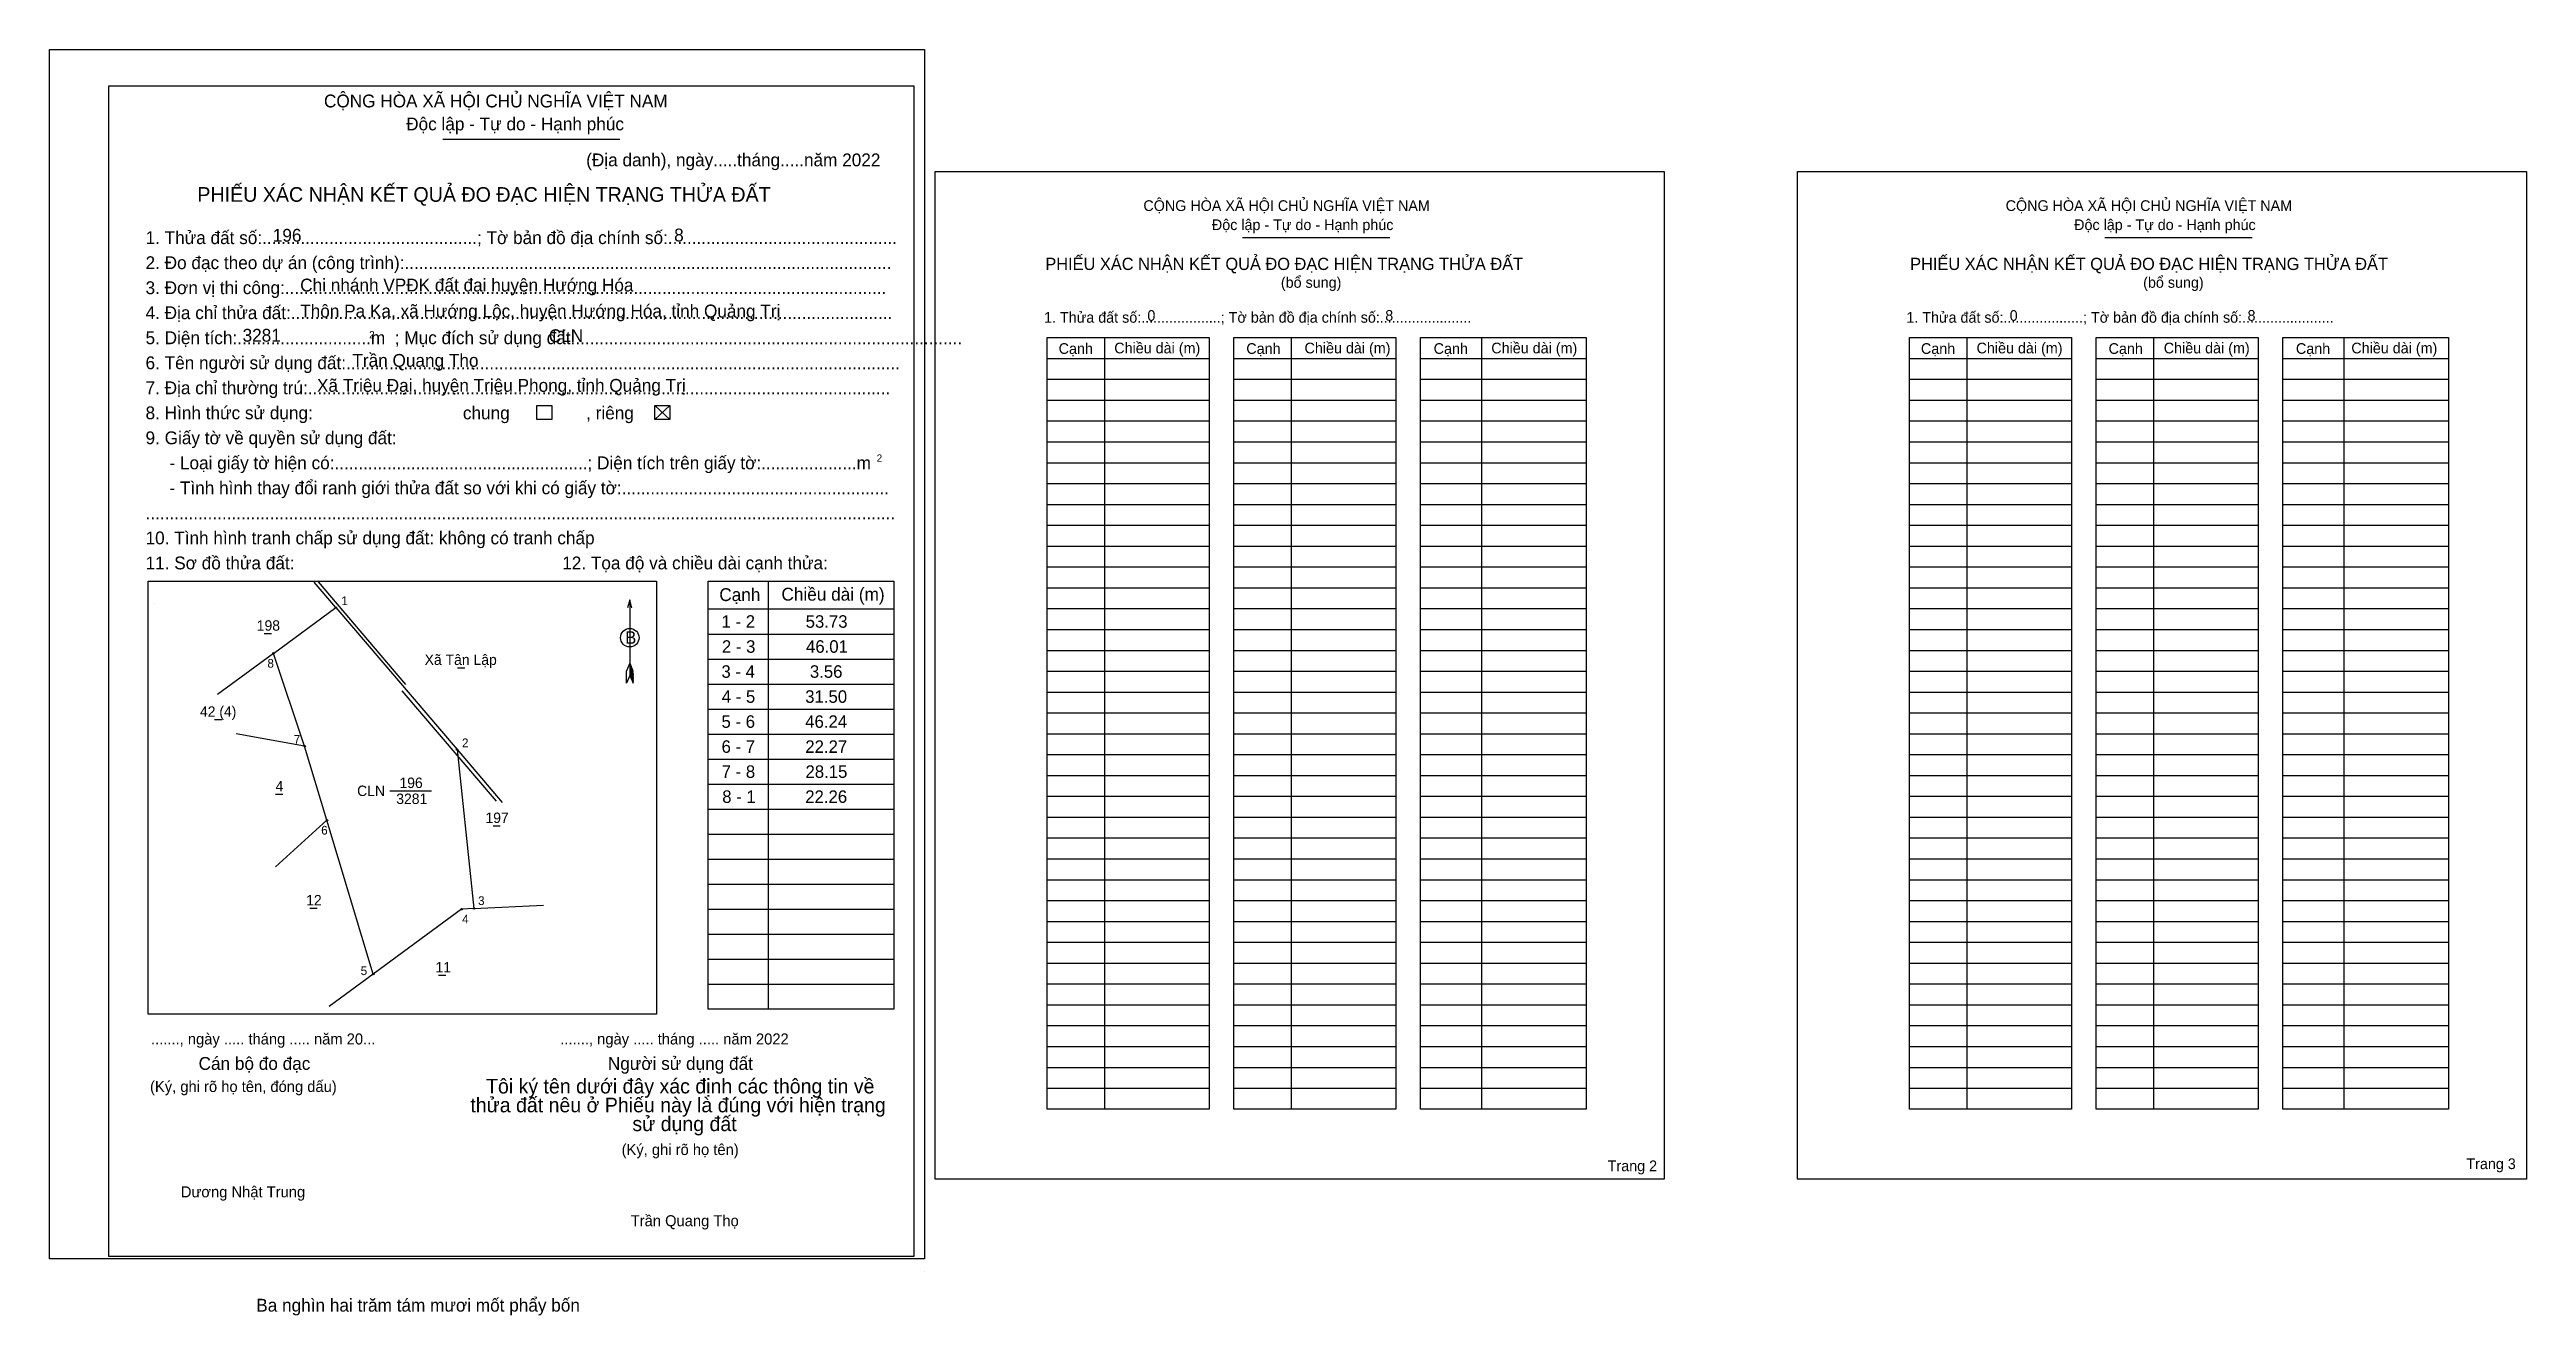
# Model space of a CAD drawing. Extents: x 549247 to 549960, y 1834825 to 1835189.
import ezdxf

# ---------------------------------------------------------------- set-up
doc = ezdxf.new("R2010")
doc.units = 0
for name, color, linetype in [('Level 1', 7, 'Continuous'), ('Level 10', 7, 'Continuous'), ('Level 11', 7, 'Continuous'), ('Level 13', 7, 'Continuous'), ('Level 2', 7, 'Continuous'), ('Level 27', 7, 'Continuous'), ('Level 3', 7, 'Continuous'), ('Level 36', 7, 'Continuous'), ('Level 46', 7, 'Continuous'), ('Level 48', 7, 'Continuous'), ('Level 50', 7, 'Continuous'), ('Level 52', 7, 'Continuous'), ('Level 6', 7, 'Continuous'), ('Level 9', 7, 'Continuous')]:
    doc.layers.add(name, color=color, linetype=linetype)

msp = doc.modelspace()

# ---------------------------------------------------------------- linework, layer by layer
at = {"layer": 'Level 1'}
for p, q in [((549247.49, 1835185.67), (549247.49, 1835185.67)), ((549360.61, 1835163.6), (549411.49, 1835163.6)), ((549502.19, 1835154.3), (549502.19, 1835154.3)), ((549590.58, 1835135.33), (549632.98, 1835135.33)), ((549838.57, 1835135.33), (549880.97, 1835135.33)), ((549550.88, 1835106.5), (549550.88, 1834884.5)), ((549604.59, 1835106.5), (549604.59, 1834884.5)), ((549659.31, 1835106.5), (549659.31, 1834884.5)), ((549798.87, 1835106.5), (549798.87, 1834884.5)), ((549852.58, 1835106.5), (549852.58, 1834884.5)), ((549907.3, 1835106.5), (549907.3, 1834884.5)), ((549534.38, 1835100.5), (549580.98, 1835100.5)), ((549534.38, 1835094.5), (549580.98, 1835094.5)), ((549588.09, 1835100.5), (549634.69, 1835100.5)), ((549588.09, 1835094.5), (549634.69, 1835094.5)), ((549641.81, 1835100.5), (549689.41, 1835100.5)), ((549641.81, 1835094.5), (549689.41, 1835094.5)), ((549782.37, 1835100.5), (549828.97, 1835100.5)), ((549782.37, 1835094.5), (549828.97, 1835094.5)), ((549836.08, 1835100.5), (549882.68, 1835100.5)), ((549836.08, 1835094.5), (549882.68, 1835094.5)), ((549889.8, 1835100.5), (549937.4, 1835100.5)), ((549889.8, 1835094.5), (549937.4, 1835094.5)), ((549421.59, 1835086.98), (549425.92, 1835082.95)), ((549421.59, 1835082.95), (549425.92, 1835086.98)), ((549534.38, 1835088.5), (549580.98, 1835088.5)), ((549588.09, 1835088.5), (549634.69, 1835088.5)), ((549641.81, 1835088.5), (549689.41, 1835088.5)), ((549782.37, 1835088.5), (549828.97, 1835088.5)), ((549836.08, 1835088.5), (549882.68, 1835088.5)), ((549889.8, 1835088.5), (549937.4, 1835088.5)), ((549534.38, 1835082.5), (549580.98, 1835082.5)), ((549588.09, 1835082.5), (549634.69, 1835082.5)), ((549641.81, 1835082.5), (549689.41, 1835082.5)), ((549782.37, 1835082.5), (549828.97, 1835082.5)), ((549836.08, 1835082.5), (549882.68, 1835082.5)), ((549889.8, 1835082.5), (549937.4, 1835082.5)), ((549534.38, 1835076.5), (549580.98, 1835076.5)), ((549588.09, 1835076.5), (549634.69, 1835076.5)), ((549641.81, 1835076.5), (549689.41, 1835076.5)), ((549782.37, 1835076.5), (549828.97, 1835076.5)), ((549836.08, 1835076.5), (549882.68, 1835076.5)), ((549889.8, 1835076.5), (549937.4, 1835076.5)), ((549534.38, 1835070.5), (549580.98, 1835070.5)), ((549588.09, 1835070.5), (549634.69, 1835070.5)), ((549641.81, 1835070.5), (549689.41, 1835070.5)), ((549782.37, 1835070.5), (549828.97, 1835070.5)), ((549836.08, 1835070.5), (549882.68, 1835070.5)), ((549889.8, 1835070.5), (549937.4, 1835070.5)), ((549534.38, 1835064.5), (549580.98, 1835064.5)), ((549534.38, 1835058.5), (549580.98, 1835058.5)), ((549588.09, 1835064.5), (549634.69, 1835064.5)), ((549588.09, 1835058.5), (549634.69, 1835058.5)), ((549641.81, 1835064.5), (549689.41, 1835064.5)), ((549641.81, 1835058.5), (549689.41, 1835058.5)), ((549782.37, 1835064.5), (549828.97, 1835064.5)), ((549782.37, 1835058.5), (549828.97, 1835058.5)), ((549836.08, 1835064.5), (549882.68, 1835064.5)), ((549836.08, 1835058.5), (549882.68, 1835058.5)), ((549889.8, 1835064.5), (549937.4, 1835064.5)), ((549889.8, 1835058.5), (549937.4, 1835058.5)), ((549534.38, 1835052.5), (549580.98, 1835052.5)), ((549588.09, 1835052.5), (549634.69, 1835052.5)), ((549641.81, 1835052.5), (549689.41, 1835052.5)), ((549782.37, 1835052.5), (549828.97, 1835052.5)), ((549836.08, 1835052.5), (549882.68, 1835052.5)), ((549889.8, 1835052.5), (549937.4, 1835052.5)), ((549534.38, 1835046.5), (549580.98, 1835046.5)), ((549588.09, 1835046.5), (549634.69, 1835046.5)), ((549641.81, 1835046.5), (549689.41, 1835046.5)), ((549782.37, 1835046.5), (549828.97, 1835046.5)), ((549836.08, 1835046.5), (549882.68, 1835046.5)), ((549889.8, 1835046.5), (549937.4, 1835046.5)), ((549534.38, 1835040.5), (549580.98, 1835040.5)), ((549588.09, 1835040.5), (549634.69, 1835040.5)), ((549641.81, 1835040.5), (549689.41, 1835040.5)), ((549782.37, 1835040.5), (549828.97, 1835040.5)), ((549836.08, 1835040.5), (549882.68, 1835040.5)), ((549889.8, 1835040.5), (549937.4, 1835040.5)), ((549277.81, 1835029.9), (549277.81, 1835029.9)), ((549414.37, 1835031.02), (549414.37, 1835009.24)), ((549454.15, 1835036.44), (549454.15, 1834913.2)), ((549534.38, 1835034.5), (549580.98, 1835034.5)), ((549588.09, 1835034.5), (549634.69, 1835034.5)), ((549641.81, 1835034.5), (549689.41, 1835034.5)), ((549782.37, 1835034.5), (549828.97, 1835034.5)), ((549836.08, 1835034.5), (549882.68, 1835034.5)), ((549889.8, 1835034.5), (549937.4, 1835034.5)), ((549436.87, 1835028.4), (549490.27, 1835028.4)), ((549534.38, 1835028.5), (549580.98, 1835028.5)), ((549588.09, 1835028.5), (549634.69, 1835028.5)), ((549641.81, 1835028.5), (549689.41, 1835028.5)), ((549782.37, 1835028.5), (549828.97, 1835028.5)), ((549836.08, 1835028.5), (549882.68, 1835028.5)), ((549889.8, 1835028.5), (549937.4, 1835028.5)), ((549436.87, 1835021.2), (549490.27, 1835021.2)), ((549534.38, 1835022.5), (549580.98, 1835022.5)), ((549534.38, 1835016.5), (549580.98, 1835016.5)), ((549588.09, 1835022.5), (549634.69, 1835022.5)), ((549588.09, 1835016.5), (549634.69, 1835016.5)), ((549641.81, 1835022.5), (549689.41, 1835022.5)), ((549641.81, 1835016.5), (549689.41, 1835016.5)), ((549782.37, 1835022.5), (549828.97, 1835022.5)), ((549782.37, 1835016.5), (549828.97, 1835016.5)), ((549836.08, 1835022.5), (549882.68, 1835022.5)), ((549836.08, 1835016.5), (549882.68, 1835016.5)), ((549889.8, 1835022.5), (549937.4, 1835022.5)), ((549889.8, 1835016.5), (549937.4, 1835016.5)), ((549413.41, 1835007.02), (549413.46, 1835010.62)), ((549414.37, 1835009.24), (549413.41, 1835007.02)), ((549414.37, 1835012.84), (549413.46, 1835010.62)), ((549414.37, 1835012.84), (549415.29, 1835010.62)), ((549414.37, 1835012.53), (549415.29, 1835010.3)), ((549414.37, 1835012.22), (549415.29, 1835009.98)), ((549414.37, 1835011.9), (549415.31, 1835009.66)), ((549414.37, 1835011.58), (549415.31, 1835009.34)), ((549414.37, 1835011.27), (549415.31, 1835009.01)), ((549414.37, 1835010.96), (549415.31, 1835008.69)), ((549414.37, 1835010.64), (549415.32, 1835008.36)), ((549414.37, 1835010.33), (549415.32, 1835008.04)), ((549414.37, 1835010.02), (549415.32, 1835007.72)), ((549414.37, 1835009.71), (549415.33, 1835007.4)), ((549414.37, 1835009.24), (549415.33, 1835007.02)), ((549415.33, 1835007.02), (549415.29, 1835010.62)), ((549436.87, 1835014), (549490.27, 1835014)), ((549534.38, 1835010.5), (549580.98, 1835010.5)), ((549588.09, 1835010.5), (549634.69, 1835010.5)), ((549641.81, 1835010.5), (549689.41, 1835010.5)), ((549782.37, 1835010.5), (549828.97, 1835010.5)), ((549836.08, 1835010.5), (549882.68, 1835010.5)), ((549889.8, 1835010.5), (549937.4, 1835010.5)), ((549436.87, 1835006.8), (549490.27, 1835006.8)), ((549534.38, 1835004.5), (549580.98, 1835004.5)), ((549588.09, 1835004.5), (549634.69, 1835004.5)), ((549641.81, 1835004.5), (549689.41, 1835004.5)), ((549782.37, 1835004.5), (549828.97, 1835004.5)), ((549836.08, 1835004.5), (549882.68, 1835004.5)), ((549889.8, 1835004.5), (549937.4, 1835004.5)), ((549436.87, 1834999.6), (549490.27, 1834999.6)), ((549534.38, 1834998.5), (549580.98, 1834998.5)), ((549588.09, 1834998.5), (549634.69, 1834998.5)), ((549641.81, 1834998.5), (549689.41, 1834998.5)), ((549782.37, 1834998.5), (549828.97, 1834998.5)), ((549836.08, 1834998.5), (549882.68, 1834998.5)), ((549889.8, 1834998.5), (549937.4, 1834998.5)), ((549436.87, 1834992.4), (549490.27, 1834992.4)), ((549534.38, 1834992.5), (549580.98, 1834992.5)), ((549588.09, 1834992.5), (549634.69, 1834992.5)), ((549641.81, 1834992.5), (549689.41, 1834992.5)), ((549782.37, 1834992.5), (549828.97, 1834992.5)), ((549836.08, 1834992.5), (549882.68, 1834992.5)), ((549889.8, 1834992.5), (549937.4, 1834992.5)), ((549436.87, 1834985.2), (549490.27, 1834985.2)), ((549534.38, 1834986.5), (549580.98, 1834986.5)), ((549534.38, 1834980.5), (549580.98, 1834980.5)), ((549588.09, 1834986.5), (549634.69, 1834986.5)), ((549588.09, 1834980.5), (549634.69, 1834980.5)), ((549641.81, 1834986.5), (549689.41, 1834986.5)), ((549641.81, 1834980.5), (549689.41, 1834980.5)), ((549782.37, 1834986.5), (549828.97, 1834986.5)), ((549782.37, 1834980.5), (549828.97, 1834980.5)), ((549836.08, 1834986.5), (549882.68, 1834986.5)), ((549836.08, 1834980.5), (549882.68, 1834980.5)), ((549889.8, 1834986.5), (549937.4, 1834986.5)), ((549889.8, 1834980.5), (549937.4, 1834980.5)), ((549436.87, 1834978), (549490.27, 1834978)), ((549534.38, 1834974.5), (549580.98, 1834974.5)), ((549588.09, 1834974.5), (549634.69, 1834974.5)), ((549641.81, 1834974.5), (549689.41, 1834974.5)), ((549782.37, 1834974.5), (549828.97, 1834974.5)), ((549836.08, 1834974.5), (549882.68, 1834974.5)), ((549889.8, 1834974.5), (549937.4, 1834974.5)), ((549436.87, 1834970.8), (549490.27, 1834970.8)), ((549534.38, 1834968.5), (549580.98, 1834968.5)), ((549588.09, 1834968.5), (549634.69, 1834968.5)), ((549641.81, 1834968.5), (549689.41, 1834968.5)), ((549782.37, 1834968.5), (549828.97, 1834968.5)), ((549836.08, 1834968.5), (549882.68, 1834968.5)), ((549889.8, 1834968.5), (549937.4, 1834968.5)), ((549436.87, 1834963.6), (549490.27, 1834963.6)), ((549534.38, 1834962.5), (549580.98, 1834962.5)), ((549588.09, 1834962.5), (549634.69, 1834962.5)), ((549641.81, 1834962.5), (549689.41, 1834962.5)), ((549782.37, 1834962.5), (549828.97, 1834962.5)), ((549836.08, 1834962.5), (549882.68, 1834962.5)), ((549889.8, 1834962.5), (549937.4, 1834962.5)), ((549436.87, 1834956.4), (549490.27, 1834956.4)), ((549534.38, 1834956.5), (549580.98, 1834956.5)), ((549588.09, 1834956.5), (549634.69, 1834956.5)), ((549641.81, 1834956.5), (549689.41, 1834956.5)), ((549782.37, 1834956.5), (549828.97, 1834956.5)), ((549836.08, 1834956.5), (549882.68, 1834956.5)), ((549889.8, 1834956.5), (549937.4, 1834956.5)), ((549436.87, 1834949.2), (549490.27, 1834949.2)), ((549534.38, 1834950.5), (549580.98, 1834950.5)), ((549534.38, 1834944.5), (549580.98, 1834944.5)), ((549588.09, 1834950.5), (549634.69, 1834950.5)), ((549588.09, 1834944.5), (549634.69, 1834944.5)), ((549641.81, 1834950.5), (549689.41, 1834950.5)), ((549641.81, 1834944.5), (549689.41, 1834944.5)), ((549782.37, 1834950.5), (549828.97, 1834950.5)), ((549782.37, 1834944.5), (549828.97, 1834944.5)), ((549836.08, 1834950.5), (549882.68, 1834950.5)), ((549836.08, 1834944.5), (549882.68, 1834944.5)), ((549889.8, 1834950.5), (549937.4, 1834950.5)), ((549889.8, 1834944.5), (549937.4, 1834944.5)), ((549436.87, 1834942), (549490.27, 1834942)), ((549534.38, 1834938.5), (549580.98, 1834938.5)), ((549588.09, 1834938.5), (549634.69, 1834938.5)), ((549641.81, 1834938.5), (549689.41, 1834938.5)), ((549782.37, 1834938.5), (549828.97, 1834938.5)), ((549836.08, 1834938.5), (549882.68, 1834938.5)), ((549889.8, 1834938.5), (549937.4, 1834938.5)), ((549436.87, 1834934.8), (549490.27, 1834934.8)), ((549534.38, 1834932.5), (549580.98, 1834932.5)), ((549588.09, 1834932.5), (549634.69, 1834932.5)), ((549641.81, 1834932.5), (549689.41, 1834932.5)), ((549782.37, 1834932.5), (549828.97, 1834932.5)), ((549836.08, 1834932.5), (549882.68, 1834932.5)), ((549889.8, 1834932.5), (549937.4, 1834932.5)), ((549436.87, 1834927.6), (549490.27, 1834927.6)), ((549534.38, 1834926.5), (549580.98, 1834926.5)), ((549588.09, 1834926.5), (549634.69, 1834926.5)), ((549641.81, 1834926.5), (549689.41, 1834926.5)), ((549782.37, 1834926.5), (549828.97, 1834926.5)), ((549836.08, 1834926.5), (549882.68, 1834926.5)), ((549889.8, 1834926.5), (549937.4, 1834926.5)), ((549436.87, 1834920.4), (549490.27, 1834920.4)), ((549534.38, 1834920.5), (549580.98, 1834920.5)), ((549588.09, 1834920.5), (549634.69, 1834920.5)), ((549641.81, 1834920.5), (549689.41, 1834920.5)), ((549782.37, 1834920.5), (549828.97, 1834920.5)), ((549836.08, 1834920.5), (549882.68, 1834920.5)), ((549889.8, 1834920.5), (549937.4, 1834920.5)), ((549422.07, 1834911.82), (549422.07, 1834911.82)), ((549534.38, 1834914.5), (549580.98, 1834914.5)), ((549588.09, 1834914.5), (549634.69, 1834914.5)), ((549641.81, 1834914.5), (549689.41, 1834914.5)), ((549782.37, 1834914.5), (549828.97, 1834914.5)), ((549836.08, 1834914.5), (549882.68, 1834914.5)), ((549889.8, 1834914.5), (549937.4, 1834914.5)), ((549534.38, 1834908.5), (549580.98, 1834908.5)), ((549534.38, 1834902.5), (549580.98, 1834902.5)), ((549588.09, 1834908.5), (549634.69, 1834908.5)), ((549588.09, 1834902.5), (549634.69, 1834902.5)), ((549641.81, 1834908.5), (549689.41, 1834908.5)), ((549641.81, 1834902.5), (549689.41, 1834902.5)), ((549782.37, 1834908.5), (549828.97, 1834908.5)), ((549782.37, 1834902.5), (549828.97, 1834902.5)), ((549836.08, 1834908.5), (549882.68, 1834908.5)), ((549836.08, 1834902.5), (549882.68, 1834902.5)), ((549889.8, 1834908.5), (549937.4, 1834908.5)), ((549889.8, 1834902.5), (549937.4, 1834902.5)), ((549534.38, 1834896.5), (549580.98, 1834896.5)), ((549588.09, 1834896.5), (549634.69, 1834896.5)), ((549641.81, 1834896.5), (549689.41, 1834896.5)), ((549782.37, 1834896.5), (549828.97, 1834896.5)), ((549836.08, 1834896.5), (549882.68, 1834896.5)), ((549889.8, 1834896.5), (549937.4, 1834896.5)), ((549534.38, 1834890.5), (549580.98, 1834890.5)), ((549588.09, 1834890.5), (549634.69, 1834890.5)), ((549641.81, 1834890.5), (549689.41, 1834890.5)), ((549782.37, 1834890.5), (549828.97, 1834890.5)), ((549836.08, 1834890.5), (549882.68, 1834890.5)), ((549889.8, 1834890.5), (549937.4, 1834890.5)), ((549711.86, 1834864.3), (549711.86, 1834864.3)), ((549499.1, 1834837.67), (549499.1, 1834837.67))]:
    msp.add_line(p, q, dxfattribs=at)
for points in [[(549534.38, 1835106.5), (549580.98, 1835106.5), (549580.98, 1834884.5), (549534.38, 1834884.5)], [(549588.09, 1835106.5), (549634.69, 1835106.5), (549634.69, 1834884.5), (549588.09, 1834884.5)], [(549641.81, 1835106.5), (549689.41, 1835106.5), (549689.41, 1834884.5), (549641.81, 1834884.5)], [(549782.37, 1835106.5), (549828.97, 1835106.5), (549828.97, 1834884.5), (549782.37, 1834884.5)], [(549836.08, 1835106.5), (549882.68, 1835106.5), (549882.68, 1834884.5), (549836.08, 1834884.5)], [(549889.8, 1835106.5), (549937.4, 1835106.5), (549937.4, 1834884.5), (549889.8, 1834884.5)], [(549275.82, 1835036.4), (549422.07, 1835036.4), (549422.07, 1834911.82), (549275.82, 1834911.82)], [(549436.87, 1835036.44), (549490.27, 1835036.44), (549490.27, 1834913.2), (549436.87, 1834913.2)]]:
    msp.add_lwpolyline(points, close=True, dxfattribs=at)
msp.add_lwpolyline([(549414.99, 1835028.7), (549414.37, 1835031.02), (549413.75, 1835028.7)], dxfattribs=at)
msp.add_circle((549414.37, 1835020.13), 2.66, dxfattribs=at)
at = {"layer": 'Level 10'}
msp.add_lwpolyline([(549329.82, 1835028.82), (549364.68, 1834987.93), (549369.56, 1834942.18), (549366, 1834942), (549340.61, 1834923.35), (549327.28, 1834967.62), (549320.86, 1834988.95), (549311.88, 1835015.63)], close=True, dxfattribs=at)
at = {"layer": 'Level 11'}
for centre in [(549329.82, 1835028.82), (549329.82, 1835028.82), (549311.88, 1835015.63), (549320.86, 1834988.95), (549364.68, 1834987.93), (549327.28, 1834967.62), (549366, 1834942), (549369.56, 1834942.18), (549340.61, 1834923.35)]:
    msp.add_circle(centre, 0.2, dxfattribs=at)
at = {"layer": 'Level 2'}
for points in [[(549247.49, 1835189.39), (549499.09, 1835189.39), (549499.09, 1834841.39), (549247.49, 1834841.39)], [(549502.19, 1835154.3), (549711.86, 1835154.3), (549711.86, 1834864.3), (549502.19, 1834864.3)], [(549750.18, 1835154.3), (549959.85, 1835154.3), (549959.85, 1834864.3), (549750.18, 1834864.3)]]:
    msp.add_lwpolyline(points, close=True, dxfattribs=at)
at = {"layer": 'Level 27'}
for p, q in [((549329.82, 1835028.82), (549323.57, 1835036.14)), ((549311.88, 1835015.63), (549295.77, 1835003.78)), ((549320.86, 1834988.95), (549301.18, 1834992.5)), ((549364.68, 1834987.93), (549377.66, 1834972.72)), ((549327.28, 1834967.62), (549312.46, 1834954.19)), ((549369.56, 1834942.18), (549389.53, 1834943.21)), ((549340.61, 1834923.35), (549327.88, 1834913.99))]:
    msp.add_line(p, q, dxfattribs=at)
at = {"layer": 'Level 3'}
msp.add_lwpolyline([(549264.5, 1835178.95), (549496.1, 1835178.95), (549496.1, 1834842.04), (549264.5, 1834842.04)], close=True, dxfattribs=at)
at = {"layer": 'Level 46'}
for p, q in [((549349.98, 1835006.71), (549324.86, 1835036.18)), ((549376.05, 1834973.07), (549348.93, 1835004.86))]:
    msp.add_line(p, q, dxfattribs=at)
at = {"layer": 'Level 50'}
for points in [[(549387.6, 1835086.98), (549391.92, 1835086.98), (549391.92, 1835082.95), (549387.6, 1835082.95)], [(549421.59, 1835086.98), (549425.92, 1835086.98), (549425.92, 1835082.95), (549421.59, 1835082.95)]]:
    msp.add_lwpolyline(points, close=True, dxfattribs=at)
at = {"layer": 'Level 9'}
for p, q in [((549309.24, 1835021.35), (549311.3, 1835021.35)), ((549364.84, 1835011.5), (549366.91, 1835011.5)), ((549294.97, 1834996.58), (549297.04, 1834996.58)), ((549312.5, 1834975.11), (549314.57, 1834975.11)), ((549345.34, 1834976.08), (549357.38, 1834976.08)), ((549375.04, 1834966.01), (549377.11, 1834966.01)), ((549322.38, 1834942.31), (549324.45, 1834942.31)), ((549359.38, 1834923), (549361.45, 1834923))]:
    msp.add_line(p, q, dxfattribs=at)

# ---------------------------------------------------------------- texts
at = {"layer": 'Level 1'}
for s, height, p in [('CỘNG HÒA XÃ HỘI CHỦ NGHĨA VIỆT NAM', 3.6958, (549326.41, 1835172.73)), ('Độc lập - Tự do - Hạnh phúc', 3.6958, (549350.05, 1835166.13)), ('(Địa danh), ngày.....tháng.....năm 2022', 3.6958, (549401.83, 1835155.78)), ('PHIẾU XÁC NHẬN KẾT QUẢ ĐO ĐẠC HIỆN TRẠNG THỬA ĐẤT', 4.2242, (549289.99, 1835145.57)), ('CỘNG HÒA XÃ HỘI CHỦ NGHĨA VIỆT NAM', 3.0798, (549562.08, 1835142.93)), ('CỘNG HÒA XÃ HỘI CHỦ NGHĨA VIỆT NAM', 3.0798, (549810.07, 1835142.93)), ('1. Thửa đất số:.............................................; Tờ bản đồ địa chính số:................................................', 3.69579, (549275.1, 1835133.4)), ('Độc lập - Tự do - Hạnh phúc', 3.0798, (549581.78, 1835137.43)), ('Độc lập - Tự do - Hạnh phúc', 3.0798, (549829.77, 1835137.43)), ('2. Đo đạc theo dự án (công trình):......................................................................................................', 3.69579, (549275.1, 1835126.2)), ('PHIẾU XÁC NHẬN KẾT QUẢ ĐO ĐẠC HIỆN TRẠNG THỬA ĐẤT', 3.5202, (549533.88, 1835125.94)), ('PHIẾU XÁC NHẬN KẾT QUẢ ĐO ĐẠC HIỆN TRẠNG THỬA ĐẤT', 3.5202, (549782.6, 1835125.94)), ('3. Đơn vị thi công:..............................................................................................................................', 3.69579, (549275.1, 1835119)), ('(bổ sung)', 3.08, (549601.62, 1835120.83)), ('(bổ sung)', 3.08, (549849.61, 1835120.83)), ('4. Địa chỉ thửa đất:..............................................................................................................................', 3.69579, (549275.1, 1835111.8)), ('5. Diện tích:............................m  ; Mục đích sử dụng đất:.................................................................................', 3.69579, (549275.1, 1835104.6)), ('2', 2.11, (549339.42, 1835106.28)), ('1. Thửa đất số:....................; Tờ bản đồ địa chính số:.......................', 3.0798, (549533.51, 1835110.77)), ('1. Thửa đất số:....................; Tờ bản đồ địa chính số:.......................', 3.0798, (549781.5, 1835110.77)), ('6. Tên người sử dụng đất:....................................................................................................................', 3.69579, (549275.1, 1835097.4)), ('Cạnh', 3.08, (549537.71, 1835101.8)), ('Chiều dài (m)', 3.0798, (549553.71, 1835101.95)), ('Cạnh', 3.08, (549591.68, 1835101.8)), ('Chiều dài (m)', 3.0798, (549608.42, 1835101.95)), ('Cạnh', 3.08, (549645.56, 1835101.8)), ('Chiều dài (m)', 3.0798, (549662.14, 1835101.95)), ('Cạnh', 3.08, (549785.7, 1835101.8)), ('Chiều dài (m)', 3.0798, (549801.7, 1835101.95)), ('Cạnh', 3.08, (549839.67, 1835101.8)), ('Chiều dài (m)', 3.0798, (549855.53, 1835101.95)), ('Cạnh', 3.08, (549893.55, 1835101.8)), ('Chiều dài (m)', 3.0798, (549909.49, 1835101.95)), ('7. Địa chỉ thường trú:..........................................................................................................................', 3.69579, (549275.1, 1835090.2)), ('chung                , riêng', 3.6958, (549366.37, 1835082.97)), ('9. Giấy tờ về quyền sử dụng đất:', 3.6958, (549275.1, 1835075.8)), ('     - Loại giấy tờ hiện có:.....................................................; Diện tích trên giấy tờ:....................m', 3.69579, (549275.1, 1835068.6)), ('2', 2.11, (549485.38, 1835070.76)), ('     - Tình hình thay đổi ranh giới thửa đất so với khi có giấy tờ:........................................................', 3.69579, (549275.1, 1835061.4)), ('.............................................................................................................................................................', 3.69579, (549275.1, 1835054.2)), ('10. Tình hình tranh chấp sử dụng đất: không có tranh chấp', 3.6958, (549275.1, 1835047)), ('11. Sơ đồ thửa đất:', 3.6958, (549275.1, 1835039.8)), ('12. Tọa độ và chiều dài cạnh thửa:', 3.6958, (549394.93, 1835039.8)), ('Cạnh', 3.696, (549440.11, 1835030.68)), ('Chiều dài (m)', 3.6958, (549457.99, 1835030.8)), ('B', 3.6, (549413.04, 1835018.38)), ('......., ngày ..... tháng ..... năm 20...', 3.168, (549276.67, 1834903.09)), ('......., ngày ..... tháng ..... năm 2022', 3.168, (549394.38, 1834903.09)), ('Cán bộ đo đạc', 3.6958, (549290.35, 1834895.77)), ('Người sử dụng đất', 3.6958, (549408.06, 1834895.77)), ('(Ký, ghi rõ họ tên, đóng dấu)', 3.168, (549276.39, 1834889.41)), ('thửa đất nêu ở Phiếu này là đúng với hiện trạng', 4.1998, (549368.52, 1834883.56)), ('Tôi ký tên dưới đây xác định các thông tin về', 4.1998, (549373.02, 1834888.99)), ('sử dụng đất', 4.1998, (549415.12, 1834878.15)), ('(Ký, ghi rõ họ tên)', 3.168, (549412.02, 1834871.27)), ('Trang 2', 3.08, (549695.62, 1834866.62)), ('Trang 3', 3.08, (549942.58, 1834867.22)), ('Dương Nhật Trung', 3.168, (549285.25, 1834859.09)), ('Trần Quang Thọ', 3.168, (549414.63, 1834850.78))]:
    msp.add_text(s, height=height, dxfattribs=at).set_placement(p)
at = {"layer": 'Level 13'}
for s, p in [('CLN', (549335.95, 1834974.58)), ('3281', (549347.2, 1834972.28)), ('196', (549348.12, 1834976.88))]:
    msp.add_text(s, height=3, dxfattribs=at).set_placement(p)
at = {"layer": 'Level 36'}
for s, p in [('198', (549307.08, 1835022.15)), ('Xã Tân Lập', (549355.37, 1835012.3)), ('42 (4)', (549290.74, 1834997.38)), ('4', (549312.5, 1834975.91)), ('197', (549372.85, 1834966.81)), ('12', (549321.29, 1834943.11)), ('11', (549358.47, 1834923.8))]:
    msp.add_text(s, height=3, dxfattribs=at).set_placement(p)
at = {"layer": 'Level 48'}
msp.add_text('8. Hình thức sử dụng:', height=3.6959, dxfattribs=at).set_placement((549275.1, 1835083))
at = {"layer": 'Level 52'}
for s, p in [('1 - 2', (549440.75, 1835023)), ('53.73', (549464.95, 1835023)), ('2 - 3', (549440.86, 1835015.8)), ('46.01', (549465.05, 1835015.8)), ('3 - 4', (549440.73, 1835008.6)), ('3.56', (549466.16, 1835008.6)), ('4 - 5', (549440.81, 1835001.4)), ('31.50', (549464.82, 1835001.4)), ('5 - 6', (549440.74, 1834994.2)), ('46.24', (549464.82, 1834994.2)), ('6 - 7', (549440.76, 1834987)), ('22.27', (549464.85, 1834987)), ('7 - 8', (549440.79, 1834979.8)), ('28.15', (549464.9, 1834979.8)), ('8 - 1', (549440.96, 1834972.6)), ('22.26', (549464.83, 1834972.6))]:
    msp.add_text(s, height=3.6, dxfattribs=at).set_placement(p)
at = {"layer": 'Level 6'}
for s, height, p in [('196', 3.696, (549311.7, 1835134.09)), ('8', 3.7, (549427.12, 1835134.15)), ('Chi nhánh VPĐK đất đai huyện Hướng Hóa', 3.696, (549319.58, 1835119.76)), ('Thôn Pa Ka, xã Hướng Lộc, huyện Hướng Hóa, tỉnh Quảng Trị', 3.696, (549319.58, 1835112.29)), ('3281', 3.696, (549303.01, 1835105.32)), ('CLN', 3.696, (549391.07, 1835105.18)), ('0', 3.08, (549563.23, 1835111.31)), ('8', 3.08, (549631.64, 1835111.33)), ('0', 3.08, (549811.22, 1835111.31)), ('8', 3.08, (549879.63, 1835111.33)), ('Trần Quang Thọ', 3.696, (549334.59, 1835098.08)), ('Xã Triệu Đại, huyện Triệu Phong, tỉnh Quảng Trị', 3.696, (549324.41, 1835090.89)), ('Ba nghìn hai trăm tám mươi mốt phẩy bốn', 3.696, (549306.94, 1834826.21))]:
    msp.add_text(s, height=height, dxfattribs=at).set_placement(p)
at = {"layer": 'Level 9'}
for s, p in [('1', (549331.4, 1835029.51)), ('8', (549310.16, 1835011.52)), ('7', (549317.75, 1834989.66)), ('2', (549366.12, 1834988.63)), ('6', (549325.62, 1834963.48)), ('3', (549370.74, 1834943.21)), ('4', (549366.15, 1834937.92)), ('5', (549336.97, 1834923.05))]:
    msp.add_text(s, height=2.5, dxfattribs=at).set_placement(p)

doc.saveas('drawing.dxf')
